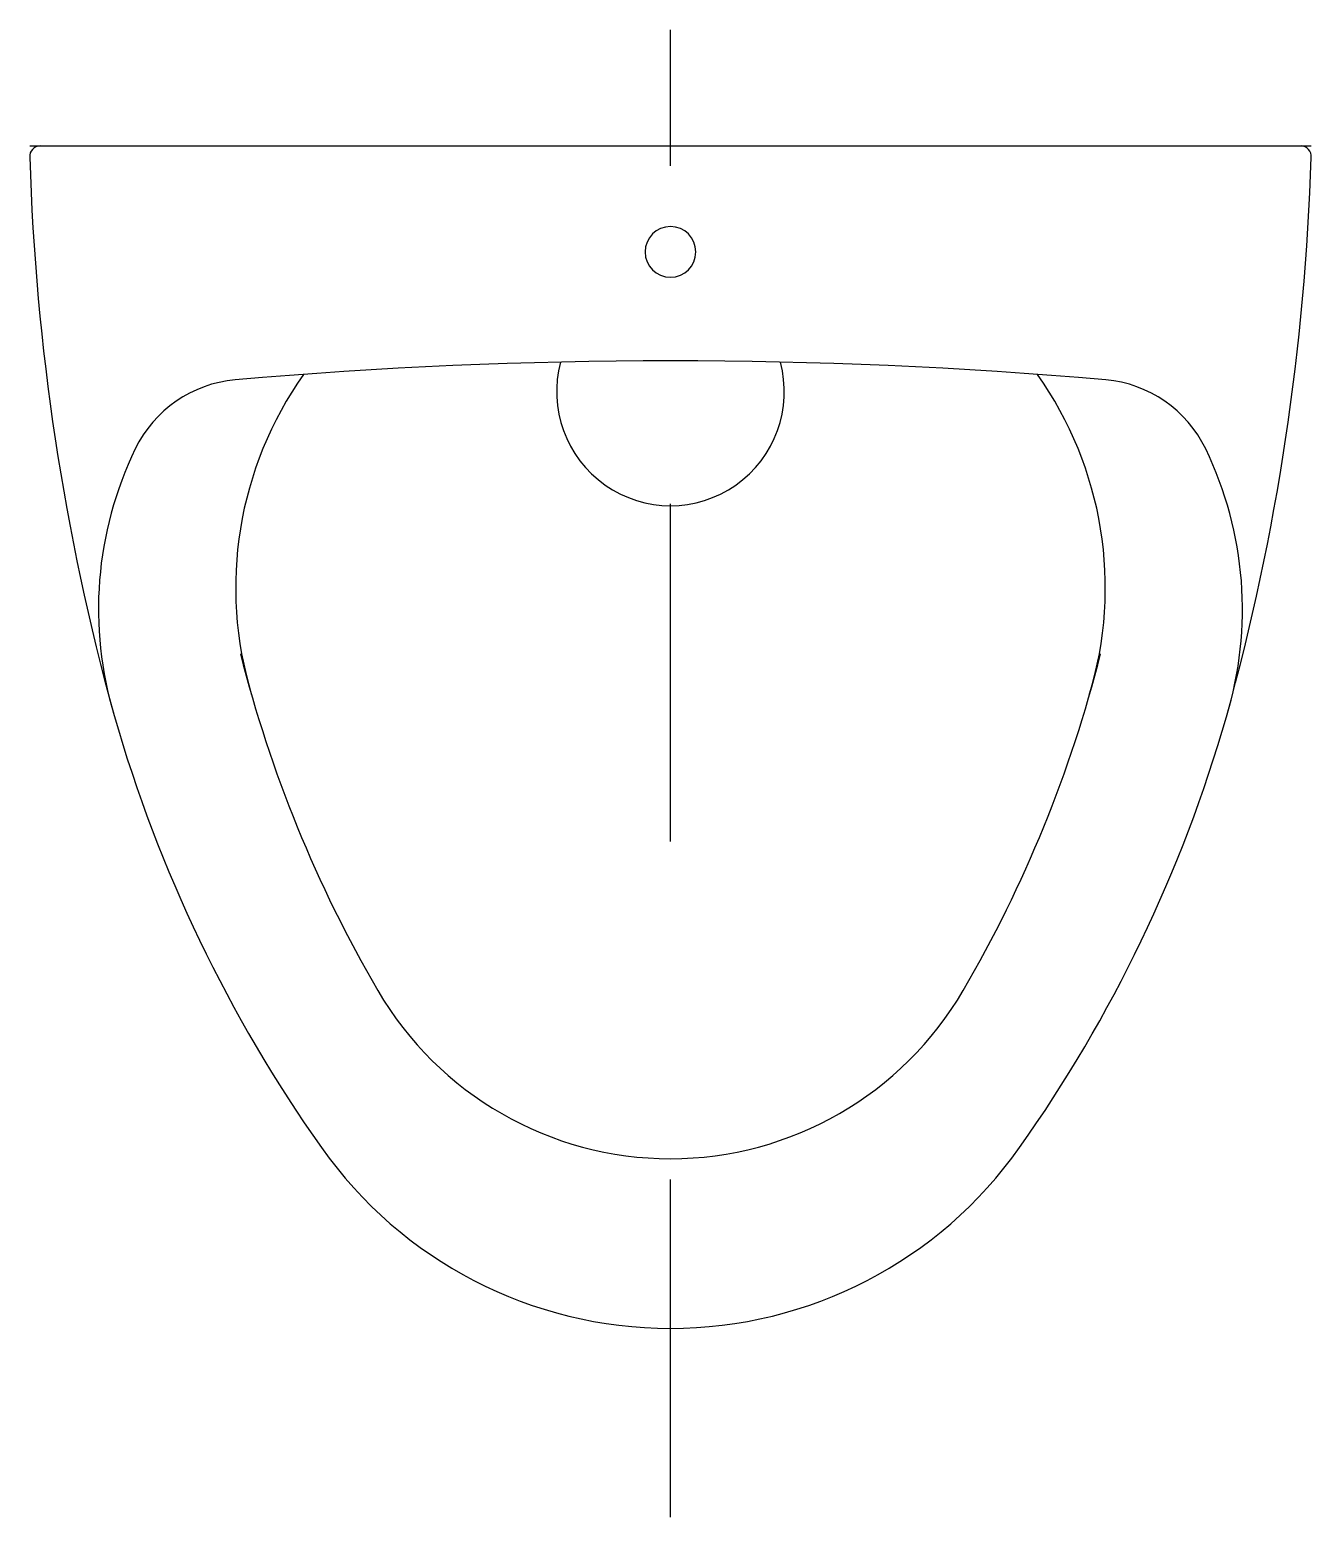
# Model space of a CAD drawing. Extents: x -980.563 to -980.183, y 885.867 to 886.308.
import ezdxf

# ---------------------------------------------------------------- set-up
doc = ezdxf.new("R2010")
doc.units = 0
doc.header["$LTSCALE"] = 0.2
doc.header["$MEASUREMENT"] = 0
doc.linetypes.add('AXES', pattern=[0.54, 0.3, -0.08, 0.08, -0.08])
doc.linetypes.add('CONTINU', pattern=[0])
doc.layers.get('0').update_dxf_attribs({"linetype": 'CONTINUOUS'})
doc.layers.add('DECA_EIXOS', color=5, linetype='AXES')

msp = doc.modelspace()

# ---------------------------------------------------------------- linework, layer by layer
at = {"linetype": 'CONTINU'}
for points in [[(-980.5599, 886.27328, 0.433498), (-980.56293, 886.26994)], [(-980.18351, 886.26994, 0.432875), (-980.18653, 886.27328)], [(-980.56293, 886.26994, 0.059978), (-980.53794, 886.10469)], [(-980.20861, 886.10431, 0.059978), (-980.18351, 886.26994)], [(-980.37322, 886.24941, 1), (-980.37322, 886.2344)], [(-980.37322, 886.2344, 1), (-980.37322, 886.24941)], [(-980.24435, 886.20403, 0.043658), (-980.5021, 886.20403)], [(-980.40575, 886.2093, 1.307042), (-980.34069, 886.2093)], [(-980.5021, 886.20403, 0.26436), (-980.5317, 886.18359)], [(-980.48185, 886.20566, 0.232114), (-980.49723, 886.11069)], [(-980.24921, 886.11069, 0.232134), (-980.26458, 886.20566)], [(-980.21474, 886.18359, 0.264828), (-980.24435, 886.20403)], [(-980.5317, 886.18359, 0.188525), (-980.53794, 886.10469)], [(-980.20861, 886.10431, 0.188525), (-980.21474, 886.18359)], [(-980.50054, 886.12298, 0.070383), (-980.45989, 886.02331)], [(-980.28653, 886.02334, 0.070383), (-980.24589, 886.12298)], [(-980.53794, 886.10469, 0.08422), (-980.47656, 885.97679)], [(-980.26987, 885.97679, 0.084228), (-980.20861, 886.10431)], [(-980.45989, 886.02331, 0.574681), (-980.28653, 886.02334)], [(-980.47656, 885.97679, 0.517752), (-980.26987, 885.97679)]]:
    msp.add_lwpolyline(points, format="xyb", dxfattribs=at)
msp.add_lwpolyline([(-980.56293, 886.27328), (-980.1835, 886.27328)], dxfattribs=at)
at = {"layer": 'DECA_EIXOS'}
msp.add_lwpolyline([(-980.37322, 885.86738), (-980.37322, 886.30767)], dxfattribs=at)

doc.saveas('drawing.dxf')
